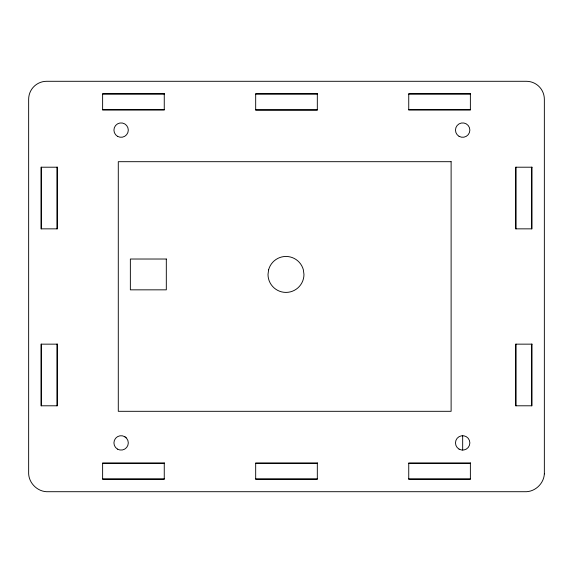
<?xml version="1.0" encoding="UTF-8"?>
<svg xmlns="http://www.w3.org/2000/svg" width="573" height="573" viewBox="0 0 573 573"><rect width="100%" height="100%" fill="white"/><g stroke="black" fill="none" stroke-linecap="round" stroke-linejoin="round"><path stroke-width="0.86" d="M102.624 94.151L164.258 94.151M255.68 94.151L317.32 94.151M408.742 94.151L470.376 94.151M102.624 109.558L164.258 109.558M408.742 109.558L470.376 109.558M255.68 109.715L317.32 109.715M102.624 463.442L164.258 463.442M255.68 463.442L317.32 463.442M408.742 463.442L470.376 463.442M102.624 478.849L164.258 478.849M255.68 478.849L317.32 478.849M408.742 478.849L470.376 478.849M124.706 436.669L126.196 437.815M531.493 167.209L531.493 228.849M531.493 344.151L531.493 405.791M516.087 167.209L516.087 228.849M516.087 344.151L516.087 405.791M462.669 435.709L462.669 450.091M56.913 167.209L56.913 228.849M56.913 344.151L56.913 405.791M41.507 167.209L41.507 228.849M41.507 344.151L41.507 405.791M268.622 269.776L268.006 274.431A17.978 17.978 0 0 0 285.984 292.409A17.978 17.978 0 0 0 303.962 274.431L303.353 269.776A17.978 17.978 0 0 0 268.622 269.776M544.35 473.892C543.856 483.182 535.827 491.211 526.537 491.706L46.463 491.706C37.173 491.211 29.137 483.182 28.65 473.892L28.65 99.272A17.978 17.978 0 0 1 46.628 81.294L526.372 81.294A17.978 17.978 0 0 1 544.35 99.272L544.35 473.892M164.258 93.635L102.624 93.635L102.624 110.073L164.258 110.073L164.258 93.635M317.32 93.635L255.68 93.635L255.68 110.224L317.32 110.224L317.32 93.635M470.376 93.635L408.742 93.635L408.742 110.073L470.376 110.073L470.376 93.635M451.116 161.693L118.289 161.693L118.289 411.307L451.116 411.307L451.116 161.693M57.429 167.209L40.991 167.209L40.991 228.849L57.429 228.849L57.429 167.209M532.009 167.209L515.571 167.209L515.571 228.849L532.009 228.849L532.009 167.209M166.313 259.025L130.358 259.025L130.358 289.838L166.313 289.838L166.313 259.025M57.429 344.151L40.991 344.151L40.991 405.791L57.429 405.791L57.429 344.151M532.009 344.151L515.571 344.151L515.571 405.791L532.009 405.791L532.009 344.151M164.258 462.927L102.624 462.927L102.624 479.365L164.258 479.365L164.258 462.927M317.32 462.927L255.68 462.927L255.68 479.365L317.32 479.365L317.32 462.927M470.376 462.927L408.742 462.927L408.742 479.365L470.376 479.365L470.376 462.927M459.073 449.125A7.191 7.191 0 0 0 469.86 442.9A7.191 7.191 0 0 0 459.073 436.669A7.191 7.191 0 0 0 459.073 449.125M459.073 136.331A7.191 7.191 0 0 0 469.86 130.1A7.191 7.191 0 0 0 459.073 123.875A7.191 7.191 0 0 0 459.073 136.331M117.522 449.125A7.191 7.191 0 0 0 128.302 442.9A7.191 7.191 0 0 0 117.522 436.669A7.191 7.191 0 0 0 117.522 449.125M117.522 136.331A7.191 7.191 0 0 0 128.302 130.1A7.191 7.191 0 0 0 117.522 123.875A7.191 7.191 0 0 0 117.522 136.331"/></g></svg>
